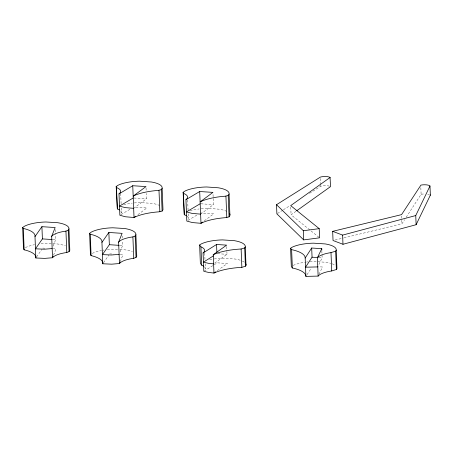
<?xml version="1.0" encoding="UTF-8"?>
<svg xmlns="http://www.w3.org/2000/svg" width="453" height="453" viewBox="0 0 453 453"><rect width="100%" height="100%" fill="white"/><g stroke="black" fill="none" stroke-linecap="round" stroke-linejoin="round"><path stroke-width="0.34" stroke-dasharray="2.27 1.7" d="M53.16 246.058L55.651 239.767L55.402 233.652M53.528 255.226L56.019 248.935L53.228 248.759M120.102 251.851L122.593 245.56L122.401 240.809M120.226 261.653L122.961 254.733L120.175 254.552M318.935 264.495L322.134 257.842L321.992 254.314M319.008 274.269L322.502 267.015L318.476 266.749M307.06 274.614L311.279 268.131M343.952 237.865L401.941 223.799L404.625 219.671M406.154 217.315L421.109 194.314L420.797 186.557M36.619 256.885L42.004 249.178M103.567 262.678L108.947 254.977M133.663 208.335L146.489 198.816L146.274 193.38M137.939 214.609L146.857 207.989L134.309 207.174M200.611 214.133L213.437 204.614L213.001 193.742M204.326 220.821L213.805 213.782L200.56 212.927M214.716 263.085L227.004 254.309L226.891 251.489M319.031 237.372L291.075 214.796L296.217 211.121M217.315 270.662L227.372 263.482L217.293 262.831L204.988 270.571M277.485 213.499L282.819 210.141M283.414 209.767L289.937 205.662M309.507 193.346L320.769 186.251L321.794 185.996A6.433 1.988 -2.3 0 1 329.484 186.166M121.064 214.563L130.623 208.901M188.006 220.362L196.97 215.05M421.109 194.314L421.296 194.269A6.433 1.988 -2.3 0 1 424.552 193.941M335.084 240.016L343.272 238.035M51.28 243.476L46.721 243.397A24.128 7.458 -2.3 0 0 40.453 243.799M117.576 249.263L113.663 249.19A24.128 7.458 -2.3 0 0 107.395 249.592M133.941 198.001L146.489 198.816M200.889 203.799L213.437 204.614M52.859 239.586L55.651 239.767M318.776 257.621L322.134 257.842M119.807 245.384L122.593 245.56M217.599 253.703L227.004 254.309M42.769 248.08L44.864 248.216M109.717 253.878L113.901 254.144M119.864 249.303L125.577 249.914A24.128 7.458 -2.3 0 1 132.384 251.675M52.922 243.504L58.63 244.116A24.128 7.458 -2.3 0 1 65.436 245.877M401.63 216.041L401.771 219.563M401.8 220.271L401.941 223.799M320.458 178.493L320.684 184.133M320.713 184.841L320.769 186.251M321.851 250.786L321.964 253.606M290.764 207.032L291.075 214.796M226.693 246.551L226.862 250.781M204.733 253.193L205.016 260.249M205.158 263.771L205.356 268.714M187.672 199.983L188.086 210.334M188.227 213.788L188.42 218.618M146.053 187.944L146.16 190.662M120.702 193.493L121.115 203.85M121.279 207.989L121.478 212.819M122.214 236.053L122.293 238.091M55.238 229.575L55.374 232.972M427.717 194.144A6.433 1.988 -2.3 0 1 428.991 194.433M209.637 259.773A24.128 7.458 -2.3 0 1 213.584 259.048M214.246 258.952A24.128 7.458 -2.3 0 1 223.227 258.25L235.09 259.014A24.128 7.458 -2.3 0 1 241.817 260.803M242.395 261.058A24.128 7.458 -2.3 0 1 244.665 262.44M204.394 266.823A21.67 6.699 -2.3 0 1 204.501 270.673M187.106 216.257A21.308 6.585 -2.3 0 1 187.978 219.852M293.182 265.418A24.128 7.458 -2.3 0 1 305.871 262.123M306.545 262.038A24.128 7.458 -2.3 0 1 307.904 261.885M309.971 261.704A24.128 7.458 -2.3 0 1 314.178 261.506L326.041 262.276A24.128 7.458 -2.3 0 1 330.82 263.369M332.151 263.822A24.128 7.458 -2.3 0 1 334.376 264.846M92.299 253.425A24.128 7.458 -2.3 0 1 101.483 250.475M102.74 250.243A24.128 7.458 -2.3 0 1 104.037 250.028M25.357 247.627A24.128 7.458 -2.3 0 1 34.541 244.682M120.758 211.024A21.308 6.585 -2.3 0 1 120.538 214.671M189.983 210.849A24.128 7.458 -2.3 0 1 199.144 208.963M201.183 208.737A24.128 7.458 -2.3 0 1 207.463 208.38L219.275 209.195A24.128 7.458 -2.3 0 1 227.015 211.534M123.635 204.875A24.128 7.458 -2.3 0 1 132.197 203.171M134.235 202.938A24.128 7.458 -2.3 0 1 140.515 202.587L152.333 203.403A24.128 7.458 -2.3 0 1 159.547 205.475"/><path stroke-width="0.68" d="M53.029 256.483L52.531 257.746L51.676 236.341L55.158 227.536L41.914 226.681L34.994 236.585L35.849 257.984L44.711 258.38L52.531 257.746A21.308 6.585 -2.3 0 1 66.806 252.508L69.083 251.625L69.807 250.322L68.947 228.924A24.128 7.458 -2.3 0 0 57.769 222.717L45.861 221.993A24.128 7.458 -2.3 0 0 24.496 226.228L22.65 227.531L23.511 248.929L24.156 249.824L24.802 249.971A34.66 10.708 -2.3 0 1 35.849 257.984M119.977 262.281L119.479 263.538L118.618 242.14L122.1 233.335L108.856 232.474L101.936 242.378L102.797 263.782L111.653 264.173L119.479 263.538A21.308 6.585 -2.3 0 1 133.748 258.306L136.03 257.423L136.749 256.121L135.889 234.722A24.128 7.458 -2.3 0 0 124.717 228.516L112.808 227.791A24.128 7.458 -2.3 0 0 91.444 232.027L89.592 233.323L90.453 254.722L91.098 255.617L91.744 255.769A34.66 10.708 -2.3 0 1 102.797 263.782M318.136 276.087L317.4 257.74L321.766 248.669L311.687 248.018L305.175 258.04L305.911 276.381L318.136 276.087A21.67 6.699 -2.3 0 1 331.726 270.962L336.375 269.512L336.953 268.533L336.217 250.192A24.128 7.458 -2.3 0 0 325.305 243.935L313.442 243.165A24.128 7.458 -2.3 0 0 291.942 247.321L290.583 248.25L291.319 266.596L292.355 267.989A36.699 11.342 -2.3 0 1 305.911 276.381M416.12 224.716L415.752 215.549L429.982 186.002L429.569 185.656A6.433 1.988 -2.3 0 0 420.928 185.096L401.573 214.626L332.672 231.341L333.04 240.515L342.983 244.275L416.12 224.716L430.35 195.175L429.982 186.002M69.083 251.625L68.227 230.226L68.947 228.924M136.03 257.423L135.17 236.024L135.889 234.722M199.631 244.988L200.939 246.823A21.67 6.699 -2.3 0 1 203.08 252.967L203.816 271.313L208.765 272.474L213.969 273.057A36.699 11.342 -2.3 0 1 241.862 267.344L245.424 266.251L244.688 247.91L245.266 246.93A24.128 7.458 -2.3 0 0 234.354 240.673L222.491 239.903A24.128 7.458 -2.3 0 0 200.99 244.065L199.631 244.988L200.368 263.335L201.681 265.169A21.67 6.699 -2.3 0 1 203.674 266.239M245.424 266.251L246.002 265.271L245.266 246.93M336.375 269.512L335.639 251.172L336.217 250.192M116.172 186.5L116.489 187.548A21.308 6.585 -2.3 0 1 119.009 193.873L119.869 215.271L125.515 216.777L134.031 217.508A34.66 10.708 -2.3 0 1 159.003 211.828L162.123 211.07L161.262 189.671L162.123 188.306A24.128 7.458 -2.3 0 0 151.472 182.004L139.66 181.189A24.128 7.458 -2.3 0 0 118.029 185.266L116.172 186.5L117.344 208.946A21.308 6.585 -2.3 0 1 119.388 209.926M162.123 211.07L162.984 209.711L162.123 188.306M183.114 192.293L183.431 193.346A21.308 6.585 -2.3 0 1 185.951 199.665L186.812 221.07L192.463 222.576L200.979 223.306A34.66 10.708 -2.3 0 1 225.945 217.627L229.065 216.868L228.204 195.47L229.065 194.105A24.128 7.458 -2.3 0 0 218.42 187.797L206.602 186.981A24.128 7.458 -2.3 0 0 184.971 191.064L183.114 192.293L184.292 214.745A21.308 6.585 -2.3 0 1 186.33 215.719M229.065 216.868L229.926 215.503L229.065 194.105M311.687 248.018L312.06 257.191L305.543 267.208L317.768 266.913M41.914 226.681L42.401 238.907L35.481 248.81L44.343 249.207L52.163 248.572M108.856 232.474L109.349 244.705L102.429 254.609L111.285 255.005L119.111 254.371M135.707 216.268L134.031 217.508L132.752 185.73L146.002 186.585L133.176 196.109A34.66 10.708 -2.3 0 1 158.142 190.43L161.262 189.671M202.65 222.061L200.979 223.306L199.699 191.528L212.944 192.383L200.118 201.902A34.66 10.708 -2.3 0 1 225.09 196.223L228.204 195.47M215.645 271.857L213.969 273.057L213.233 254.711L226.636 245.141L216.557 244.484L203.08 252.967M330.141 177.451L290.707 205.622L319.212 228.646L319.58 237.819L303.691 239.903L276.891 213.873L276.523 204.705L320.401 177.083L321.426 176.829A6.433 1.988 -2.3 0 1 330.067 177.389L330.509 186.625L296.789 210.713M213.408 255.871L203.448 262.14L208.397 263.301L213.601 263.884M119.009 193.873L132.752 185.73M133.244 197.955L119.501 206.098L125.147 207.604L133.663 208.335M185.951 199.665L199.699 191.528M200.186 203.754L186.443 211.896L192.089 213.403L200.611 214.133M51.676 236.341A21.308 6.585 -2.3 0 1 65.945 231.109L68.227 230.226M118.618 242.14A21.308 6.585 -2.3 0 1 132.893 236.902L135.17 236.024M317.4 257.74A21.67 6.699 -2.3 0 1 330.99 252.615L335.639 251.172M213.233 254.711A36.699 11.342 -2.3 0 1 241.126 249.003L244.688 247.91M332.672 231.341L342.615 235.101L415.752 215.549M276.523 204.705L303.323 230.736L319.212 228.646M42.401 238.907L52.163 239.541M312.06 257.191L318.102 257.581M109.349 244.705L119.105 245.339M89.592 233.323L90.243 234.218L90.889 234.365A34.66 10.708 -2.3 0 1 101.936 242.378M22.65 227.531L23.296 228.425L23.941 228.572A34.66 10.708 -2.3 0 1 34.994 236.585M429.937 194.83L430.35 195.175M290.583 248.25L291.619 249.643A36.699 11.342 -2.3 0 1 305.175 258.04M342.615 235.101L342.983 244.275M330.99 252.615L331.726 270.962M321.766 248.669L321.823 250.079M303.323 230.736L303.691 239.903M291.619 249.643L292.355 267.989M241.126 249.003L241.862 267.344M225.934 196.172L226.794 217.576M216.557 244.484L216.868 252.247M200.939 246.823L201.681 265.169M183.431 193.346L184.292 214.745M158.992 190.379L159.847 211.778M132.893 236.902L133.748 258.306M116.489 187.548L117.344 208.946M90.243 234.218L91.098 255.617M65.945 231.109L66.806 252.508M23.296 228.425L24.156 249.824M245.86 263.974A24.128 7.458 -2.3 0 1 246.002 265.271M229.518 213.578A24.128 7.458 -2.3 0 1 229.971 214.852"/></g></svg>
